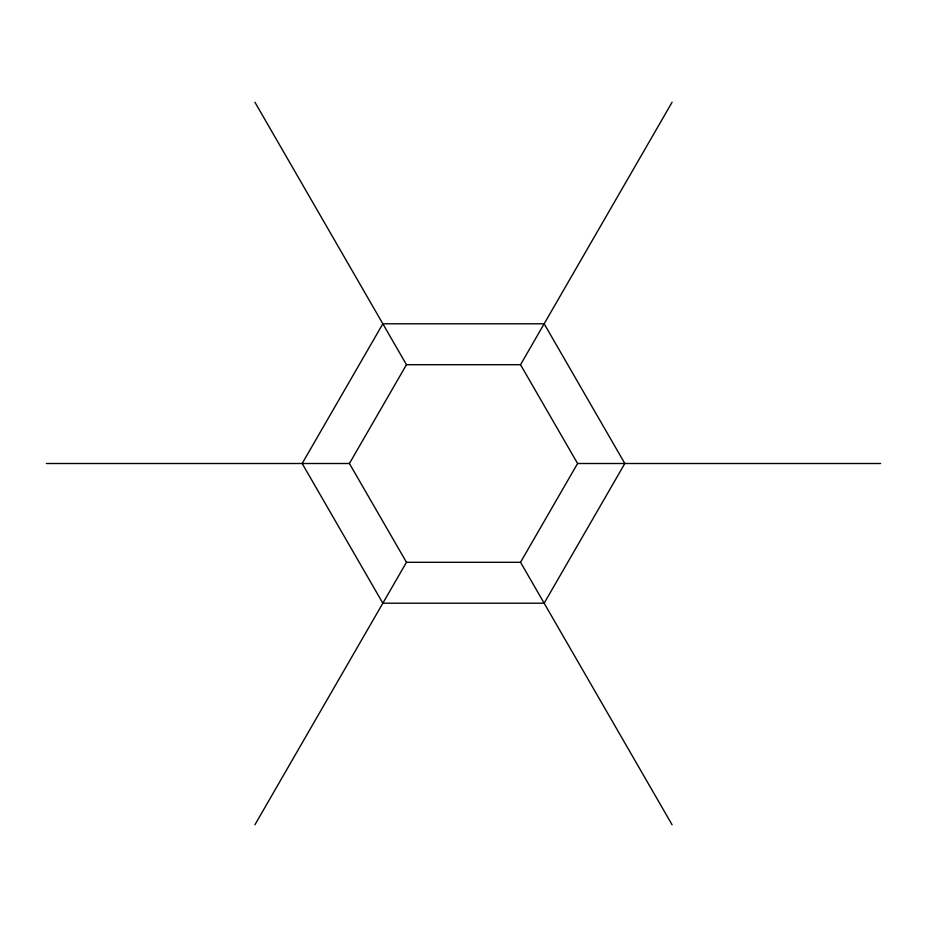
<?xml version="1.0" encoding="UTF-8"?>
<svg xmlns="http://www.w3.org/2000/svg" width="927" height="927" viewBox="0 0 927 927"><rect width="100%" height="100%" fill="white"/><g stroke="black" fill="none" stroke-linecap="round" stroke-linejoin="round"><path stroke-width="1.39" d="M254.925 824.763L406.466 562.295L349.421 463.5L406.466 364.705L254.925 102.237M672.075 824.763L520.534 562.295L577.579 463.5L520.534 364.705L672.075 102.237M406.466 364.705L520.534 364.705M46.35 463.5L349.421 463.5M577.579 463.5L880.65 463.5M406.466 562.295L520.534 562.295M382.839 323.79L302.179 463.5L382.839 603.21L544.161 603.21L624.821 463.5L544.161 323.79L382.839 323.79"/></g></svg>
